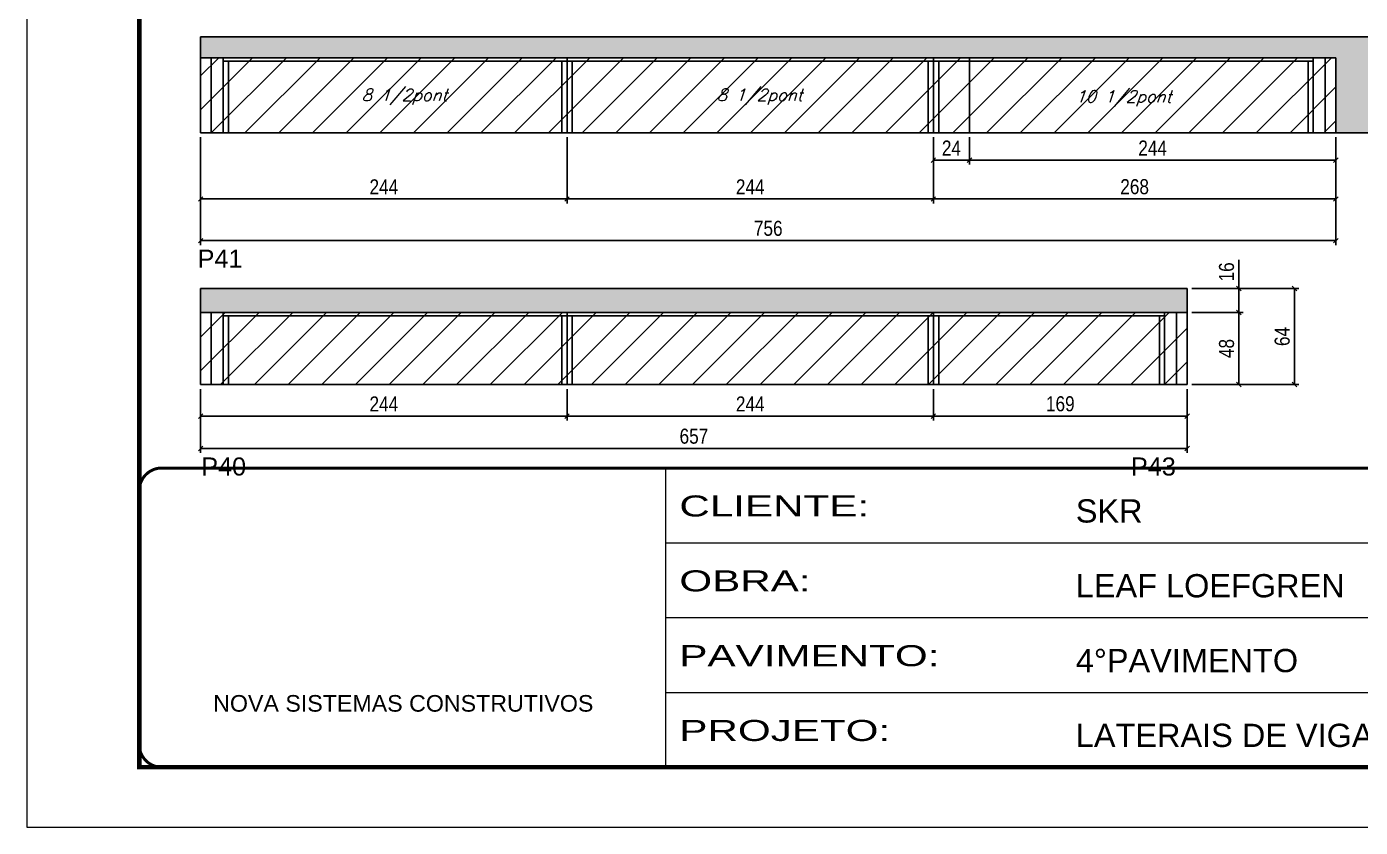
# Model space of a CAD drawing. Extents: x 3309 to 9563, y -2522 to 14608.
# Drawn here: x 8078 to 8966, y 12409 to 12942 of the extents above; entities that cross this region are included whole.
import ezdxf

# ---------------------------------------------------------------- set-up
doc = ezdxf.new("R2010")
doc.units = 0
doc.linetypes.add('CONTINUO', pattern=[0])
doc.linetypes.add('DASHED', pattern=[0.75, 0.5, -0.25])
for name, color, linetype in [('5', 5, 'Continuous'), ('COTA', 241, 'Continuous'), ('Painéis', 200, 'Continuous'), ('SARR_2.2x7', 40, 'Continuous'), ('SARR_3.5x7', 81, 'Continuous'), ('texto', 7, 'Continuous')]:
    doc.layers.add(name, color=color, linetype=linetype)
for name, color, linetype, lineweight in [('Folhas', 255, 'Continuous', 9), ('Hachura', 251, 'Continuous', 9), ('SARRAFO DE PRESSAO', 251, 'DASHED', 9)]:
    doc.layers.add(name, color=color, linetype=linetype, lineweight=lineweight)
doc.styles.add('ARIAL', font='arial.ttf')
doc.styles.add('COTA TECNICA', font='techl___.ttf', dxfattribs={"height": 10})
doc.styles.add('Romans', font='romans.shx')
doc.styles.get("Standard").update_dxf_attribs({"font": 'arial.ttf'})
doc.styles.add('Tecnologia', font='')
doc.styles.get('Tecnologia').set_extended_font_data('Forgotten Futurist')
doc.dimstyles.new('PAINEL', dxfattribs={"dimtxt": 10, "dimasz": 3, "dimexe": 3, "dimexo": 3, "dimgap": 3, "dimtad": 1, "dimdec": 1, "dimzin": 12, "dimdsep": 46, "dimtxsty": 'COTA TECNICA', "dimblk1": 'OBLIQUE', "dimblk2": 'OBLIQUE', "dimsah": 1, "dimcen": 0.9, "dimclrd": 4, "dimclre": 4, "dimclrt": 240, "dimadec": 1, "dimazin": 3, "dimtfac": 1, "dimtdec": 1, "dimtmove": 0, "dimatfit": 3, "dimfxl": 1, "dimtolj": 1, "dimtzin": 12, "dimarcsym": 0})

# ---------------------------------------------------------------- blocks, each defined once
blk = doc.blocks.new('9999999999')
at = {"color": 30, "linetype": 'CONTINUO'}
for p, q in [((98564.56, 34230.21), (98564.56, 34429.45)), ((98564.56, 34379.64), (99583.98, 34379.64)), ((98564.56, 34329.83), (99487.98, 34329.83)), ((98564.56, 34280.02), (99487.98, 34280.02))]:
    blk.add_line(p, q, dxfattribs=at)
at = {"color": 30, "linetype": 'CONTINUO', "const_width": 2}
blk.add_lwpolyline([(99583.98, 34230.21), (99583.98, 34414.45, 0.414214), (99568.98, 34429.45), (98228.98, 34429.45, 0.414214), (98213.98, 34414.45), (98213.98, 34245.21, 0.414214), (98228.98, 34230.21), (99583.98, 34230.21)], format="xyb", dxfattribs=at)
at = {"layer": 'Folhas'}
blk.add_lwpolyline([(98138.98, 34190.21), (99623.98, 34190.21), (99623.98, 35240.21), (98138.98, 35240.21)], close=True, dxfattribs=at)
at = {"layer": 'Folhas', "color": 30, "const_width": 3}
blk.add_lwpolyline([(98213.98, 34230.21), (99583.98, 34230.21), (99583.98, 35200.21), (98213.98, 35200.21)], close=True, dxfattribs=at)
at = {"color": 7, "linetype": 'Continuous', "ltscale": 5, "style": 'ARIAL'}
for s, height, p in [('SKR', 15.483, (98837.68, 34393.13)), ('LEAF LOEFGREN', 15.4829, (98837.68, 34343.32)), ('4°PAVIMENTO', 15.4829, (98837.68, 34293.51)), ('NOVA SISTEMAS CONSTRUTIVOS', 11.0592, (98263.19, 34267.21)), ('LATERAIS DE VIGAS', 15.4829, (98837.68, 34243.7))]:
    blk.add_text(s, height=height, dxfattribs=at).set_placement(p)
at = {"layer": 'Folhas', "color": 7, "style": 'Tecnologia', "width": 1.5}
for s, p in [('CLIENTE:', (98573.65, 34397.17)), ('OBRA:', (98573.65, 34347.31)), ('PAVIMENTO:', (98573.65, 34297.5)), ('PROJETO:', (98573.65, 34247.69))]:
    blk.add_text(s, height=14, dxfattribs=at).set_placement(p)
blk = doc.blocks.new('_Oblique')
at = {"color": 0, "linetype": 'ByBlock', "lineweight": -2}
blk.add_line((-0.5, -0.5), (0.5, 0.5), dxfattribs=at)
blk = doc.blocks.new('*D107')
at = {"layer": 'COTA', "color": 4, "linetype": 'ByBlock', "lineweight": -2, "transparency": 16777216}
for p, q in [((8193.74, 12868.7), (8193.74, 12824.65)), ((8437.74, 12868.7), (8437.74, 12824.65)), ((8437.74, 12827.65), (8193.74, 12827.65))]:
    blk.add_line(p, q, dxfattribs=at)
at = {"layer": 'Defpoints', "color": 0, "linetype": 'ByBlock', "transparency": 16777216}
for p in [(8193.74, 12871.7), (8437.74, 12871.7), (8193.74, 12827.65)]:
    blk.add_point(p, dxfattribs=at)
at = {"layer": 'COTA', "color": 4, "linetype": 'ByBlock', "lineweight": -2, "transparency": 16777216, "xscale": 3, "yscale": 3, "zscale": 3, "rotation": 180}
blk.add_blockref('_Oblique', (8193.74, 12827.65), dxfattribs=at)
at = {"layer": 'COTA', "color": 4, "linetype": 'ByBlock', "lineweight": -2, "transparency": 16777216, "xscale": 3, "yscale": 3, "zscale": 3}
blk.add_blockref('_Oblique', (8437.74, 12827.65), dxfattribs=at)
at = {"layer": 'COTA', "color": 240, "linetype": 'ByBlock', "transparency": 16777216, "insert": (8315.74, 12835.72), "char_height": 10, "attachment_point": 5, "style": 'COTA TECNICA'}
blk.add_mtext('\\A1;244', dxfattribs=at)
blk = doc.blocks.new('*D109')
at = {"layer": 'COTA', "color": 4, "linetype": 'ByBlock', "lineweight": -2, "transparency": 16777216}
for p, q in [((8193.74, 12868.7), (8193.74, 12796.94)), ((8949.74, 12868.7), (8949.74, 12796.94)), ((8949.74, 12799.94), (8193.74, 12799.94))]:
    blk.add_line(p, q, dxfattribs=at)
at = {"layer": 'Defpoints', "color": 0, "linetype": 'ByBlock', "transparency": 16777216}
for p in [(8193.74, 12871.7), (8949.74, 12871.7), (8193.74, 12799.94)]:
    blk.add_point(p, dxfattribs=at)
at = {"layer": 'COTA', "color": 4, "linetype": 'ByBlock', "lineweight": -2, "transparency": 16777216, "xscale": 3, "yscale": 3, "zscale": 3, "rotation": 180}
blk.add_blockref('_Oblique', (8193.74, 12799.94), dxfattribs=at)
at = {"layer": 'COTA', "color": 4, "linetype": 'ByBlock', "lineweight": -2, "transparency": 16777216, "xscale": 3, "yscale": 3, "zscale": 3}
blk.add_blockref('_Oblique', (8949.74, 12799.94), dxfattribs=at)
at = {"layer": 'COTA', "color": 240, "linetype": 'ByBlock', "transparency": 16777216, "insert": (8571.74, 12808.05), "char_height": 10, "attachment_point": 5, "style": 'COTA TECNICA'}
blk.add_mtext('\\A1;756', dxfattribs=at)
blk = doc.blocks.new('*D108')
at = {"layer": 'COTA', "color": 4, "lineweight": -2, "transparency": 16777216}
for p, q in [((8437.74, 12868.7), (8437.74, 12824.65)), ((8681.74, 12868.7), (8681.74, 12824.65)), ((8437.74, 12827.65), (8681.74, 12827.65))]:
    blk.add_line(p, q, dxfattribs=at)
at = {"layer": 'Defpoints', "color": 0, "transparency": 16777216}
for p in [(8437.74, 12871.7, 0), (8681.74, 12871.7, 0), (8681.74, 12827.65)]:
    blk.add_point(p, dxfattribs=at)
at = {"layer": 'COTA', "color": 4, "lineweight": -2, "transparency": 16777216, "xscale": 3, "yscale": 3, "zscale": 3, "rotation": 180}
blk.add_blockref('_Oblique', (8437.74, 12827.65), dxfattribs=at)
at = {"layer": 'COTA', "color": 4, "lineweight": -2, "transparency": 16777216, "xscale": 3, "yscale": 3, "zscale": 3}
blk.add_blockref('_Oblique', (8681.74, 12827.65), dxfattribs=at)
at = {"layer": 'COTA', "color": 240, "transparency": 16777216, "insert": (8559.74, 12835.72), "char_height": 10, "attachment_point": 5, "style": 'COTA TECNICA'}
blk.add_mtext('\\A1;244', dxfattribs=at)
blk = doc.blocks.new('*D110')
at = {"layer": 'COTA', "color": 4, "lineweight": -2, "transparency": 16777216}
for p, q in [((8681.74, 12868.7), (8681.74, 12824.65)), ((8949.74, 12868.7), (8949.74, 12824.65)), ((8681.74, 12827.65), (8949.74, 12827.65))]:
    blk.add_line(p, q, dxfattribs=at)
at = {"layer": 'Defpoints', "color": 0, "transparency": 16777216}
for p in [(8681.74, 12871.7, 0), (8949.74, 12871.7, 0), (8949.74, 12827.65)]:
    blk.add_point(p, dxfattribs=at)
at = {"layer": 'COTA', "color": 4, "lineweight": -2, "transparency": 16777216, "xscale": 3, "yscale": 3, "zscale": 3, "rotation": 180}
blk.add_blockref('_Oblique', (8681.74, 12827.65), dxfattribs=at)
at = {"layer": 'COTA', "color": 4, "lineweight": -2, "transparency": 16777216, "xscale": 3, "yscale": 3, "zscale": 3}
blk.add_blockref('_Oblique', (8949.74, 12827.65), dxfattribs=at)
at = {"layer": 'COTA', "color": 240, "transparency": 16777216, "insert": (8815.74, 12835.78), "char_height": 10, "attachment_point": 5, "style": 'COTA TECNICA'}
blk.add_mtext('\\A1;268', dxfattribs=at)
blk = doc.blocks.new('*D111')
at = {"layer": 'COTA', "color": 4, "lineweight": -2, "transparency": 16777216}
for p, q in [((8681.74, 12868.7), (8681.74, 12850.51)), ((8705.74, 12868.7), (8705.74, 12850.51)), ((8681.74, 12853.51), (8705.74, 12853.51))]:
    blk.add_line(p, q, dxfattribs=at)
at = {"layer": 'Defpoints', "color": 0, "transparency": 16777216}
for p in [(8681.74, 12871.7, 0), (8705.74, 12871.7, 0), (8705.74, 12853.51)]:
    blk.add_point(p, dxfattribs=at)
at = {"layer": 'COTA', "color": 4, "lineweight": -2, "transparency": 16777216, "xscale": 3, "yscale": 3, "zscale": 3, "rotation": 180}
blk.add_blockref('_Oblique', (8681.74, 12853.51), dxfattribs=at)
at = {"layer": 'COTA', "color": 4, "lineweight": -2, "transparency": 16777216, "xscale": 3, "yscale": 3, "zscale": 3}
blk.add_blockref('_Oblique', (8705.74, 12853.51), dxfattribs=at)
at = {"layer": 'COTA', "color": 240, "transparency": 16777216, "insert": (8693.74, 12861.58), "char_height": 10, "attachment_point": 5, "style": 'COTA TECNICA'}
blk.add_mtext('\\A1;24', dxfattribs=at)
blk = doc.blocks.new('*D112')
at = {"layer": 'COTA', "color": 4, "lineweight": -2, "transparency": 16777216}
for p, q in [((8705.74, 12868.7), (8705.74, 12850.51)), ((8949.74, 12868.7), (8949.74, 12850.51)), ((8705.74, 12853.51), (8949.74, 12853.51))]:
    blk.add_line(p, q, dxfattribs=at)
at = {"layer": 'Defpoints', "color": 0, "transparency": 16777216}
for p in [(8705.74, 12871.7, 0), (8949.74, 12871.7, 0), (8949.74, 12853.51)]:
    blk.add_point(p, dxfattribs=at)
at = {"layer": 'COTA', "color": 4, "lineweight": -2, "transparency": 16777216, "xscale": 3, "yscale": 3, "zscale": 3, "rotation": 180}
blk.add_blockref('_Oblique', (8705.74, 12853.51), dxfattribs=at)
at = {"layer": 'COTA', "color": 4, "lineweight": -2, "transparency": 16777216, "xscale": 3, "yscale": 3, "zscale": 3}
blk.add_blockref('_Oblique', (8949.74, 12853.51), dxfattribs=at)
at = {"layer": 'COTA', "color": 240, "transparency": 16777216, "insert": (8827.74, 12861.58), "char_height": 10, "attachment_point": 5, "style": 'COTA TECNICA'}
blk.add_mtext('\\A1;244', dxfattribs=at)
blk = doc.blocks.new('*D118')
at = {"layer": 'COTA', "color": 4, "linetype": 'ByBlock', "lineweight": -2, "transparency": 16777216}
for p, q in [((8193.74, 12701.09), (8193.74, 12680.1)), ((8437.74, 12701.09), (8437.74, 12680.1)), ((8437.74, 12683.1), (8193.74, 12683.1))]:
    blk.add_line(p, q, dxfattribs=at)
at = {"layer": 'Defpoints', "color": 0, "linetype": 'ByBlock', "transparency": 16777216}
for p in [(8193.74, 12704.09), (8437.74, 12704.09), (8193.74, 12683.1)]:
    blk.add_point(p, dxfattribs=at)
at = {"layer": 'COTA', "color": 4, "linetype": 'ByBlock', "lineweight": -2, "transparency": 16777216, "xscale": 3, "yscale": 3, "zscale": 3, "rotation": 180}
blk.add_blockref('_Oblique', (8193.74, 12683.1), dxfattribs=at)
at = {"layer": 'COTA', "color": 4, "linetype": 'ByBlock', "lineweight": -2, "transparency": 16777216, "xscale": 3, "yscale": 3, "zscale": 3}
blk.add_blockref('_Oblique', (8437.74, 12683.1), dxfattribs=at)
at = {"layer": 'COTA', "color": 240, "linetype": 'ByBlock', "transparency": 16777216, "insert": (8315.74, 12691.17), "char_height": 10, "attachment_point": 5, "style": 'COTA TECNICA'}
blk.add_mtext('\\A1;244', dxfattribs=at)
blk = doc.blocks.new('*D120')
at = {"layer": 'COTA', "color": 4, "linetype": 'ByBlock', "lineweight": -2, "transparency": 16777216}
for p, q in [((8193.74, 12701.09), (8193.74, 12658.54)), ((8850.74, 12701.09), (8850.74, 12658.54)), ((8850.74, 12661.54), (8193.74, 12661.54))]:
    blk.add_line(p, q, dxfattribs=at)
at = {"layer": 'Defpoints', "color": 0, "linetype": 'ByBlock', "transparency": 16777216}
for p in [(8193.74, 12704.09), (8850.74, 12704.09), (8193.74, 12661.54)]:
    blk.add_point(p, dxfattribs=at)
at = {"layer": 'COTA', "color": 4, "linetype": 'ByBlock', "lineweight": -2, "transparency": 16777216, "xscale": 3, "yscale": 3, "zscale": 3, "rotation": 180}
blk.add_blockref('_Oblique', (8193.74, 12661.54), dxfattribs=at)
at = {"layer": 'COTA', "color": 4, "linetype": 'ByBlock', "lineweight": -2, "transparency": 16777216, "xscale": 3, "yscale": 3, "zscale": 3}
blk.add_blockref('_Oblique', (8850.74, 12661.54), dxfattribs=at)
at = {"layer": 'COTA', "color": 240, "linetype": 'ByBlock', "transparency": 16777216, "insert": (8522.24, 12669.65), "char_height": 10, "attachment_point": 5, "style": 'COTA TECNICA'}
blk.add_mtext('\\A1;657', dxfattribs=at)
blk = doc.blocks.new('*D119')
at = {"layer": 'COTA', "color": 4, "lineweight": -2, "transparency": 16777216}
for p, q in [((8437.74, 12701.09), (8437.74, 12680.1)), ((8681.74, 12701.09), (8681.74, 12680.1)), ((8437.74, 12683.1), (8681.74, 12683.1))]:
    blk.add_line(p, q, dxfattribs=at)
at = {"layer": 'Defpoints', "color": 0, "transparency": 16777216}
for p in [(8437.74, 12704.09, 0), (8681.74, 12704.09, 0), (8681.74, 12683.1)]:
    blk.add_point(p, dxfattribs=at)
at = {"layer": 'COTA', "color": 4, "lineweight": -2, "transparency": 16777216, "xscale": 3, "yscale": 3, "zscale": 3, "rotation": 180}
blk.add_blockref('_Oblique', (8437.74, 12683.1), dxfattribs=at)
at = {"layer": 'COTA', "color": 4, "lineweight": -2, "transparency": 16777216, "xscale": 3, "yscale": 3, "zscale": 3}
blk.add_blockref('_Oblique', (8681.74, 12683.1), dxfattribs=at)
at = {"layer": 'COTA', "color": 240, "transparency": 16777216, "insert": (8559.74, 12691.17), "char_height": 10, "attachment_point": 5, "style": 'COTA TECNICA'}
blk.add_mtext('\\A1;244', dxfattribs=at)
blk = doc.blocks.new('*D121')
at = {"layer": 'COTA', "color": 4, "lineweight": -2, "transparency": 16777216}
for p, q in [((8681.74, 12701.09), (8681.74, 12680.1)), ((8850.74, 12701.09), (8850.74, 12680.1)), ((8681.74, 12683.1), (8850.74, 12683.1))]:
    blk.add_line(p, q, dxfattribs=at)
at = {"layer": 'Defpoints', "color": 0, "transparency": 16777216}
for p in [(8681.74, 12704.09, 0), (8850.74, 12704.09, 0), (8850.74, 12683.1)]:
    blk.add_point(p, dxfattribs=at)
at = {"layer": 'COTA', "color": 4, "lineweight": -2, "transparency": 16777216, "xscale": 3, "yscale": 3, "zscale": 3, "rotation": 180}
blk.add_blockref('_Oblique', (8681.74, 12683.1), dxfattribs=at)
at = {"layer": 'COTA', "color": 4, "lineweight": -2, "transparency": 16777216, "xscale": 3, "yscale": 3, "zscale": 3}
blk.add_blockref('_Oblique', (8850.74, 12683.1), dxfattribs=at)
at = {"layer": 'COTA', "color": 240, "transparency": 16777216, "insert": (8766.24, 12691.23), "char_height": 10, "attachment_point": 5, "style": 'COTA TECNICA'}
blk.add_mtext('\\A1;169', dxfattribs=at)
blk = doc.blocks.new('*D122')
at = {"layer": 'COTA', "color": 4, "lineweight": -2, "transparency": 16777216}
for p, q in [((8853.74, 12752.09), (8888.09, 12752.09)), ((8885.09, 12752.09), (8885.09, 12704.09)), ((8853.74, 12704.09), (8888.09, 12704.09))]:
    blk.add_line(p, q, dxfattribs=at)
at = {"layer": 'Defpoints', "color": 0, "transparency": 16777216}
for p in [(8850.74, 12752.09, 0), (8850.74, 12704.09, 0), (8885.09, 12704.09)]:
    blk.add_point(p, dxfattribs=at)
at = {"layer": 'COTA', "color": 4, "lineweight": -2, "transparency": 16777216, "xscale": 3, "yscale": 3, "zscale": 3}
for p, rotation in [((8885.09, 12752.09), 90), ((8885.09, 12704.09), 270)]:
    blk.add_blockref('_Oblique', p, dxfattribs=dict(at, rotation=rotation))
at = {"layer": 'COTA', "color": 240, "transparency": 16777216, "insert": (8877, 12728.09), "char_height": 10, "attachment_point": 5, "rotation": 90, "style": 'COTA TECNICA'}
blk.add_mtext('\\A1;48', dxfattribs=at)
blk = doc.blocks.new('*D123')
at = {"layer": 'COTA', "color": 4, "lineweight": -2, "transparency": 16777216}
for p, q in [((8885.09, 12768.09), (8885.09, 12787.11)), ((8853.74, 12768.09), (8888.09, 12768.09)), ((8885.09, 12752.09), (8885.09, 12768.09)), ((8853.74, 12752.09), (8888.09, 12752.09))]:
    blk.add_line(p, q, dxfattribs=at)
at = {"layer": 'Defpoints', "color": 0, "transparency": 16777216}
for p in [(8850.74, 12768.09, 0), (8885.09, 12768.09), (8850.74, 12752.09, 0)]:
    blk.add_point(p, dxfattribs=at)
at = {"layer": 'COTA', "color": 4, "lineweight": -2, "transparency": 16777216, "xscale": 3, "yscale": 3, "zscale": 3}
for p, rotation in [((8885.09, 12768.09), 90), ((8885.09, 12752.09), 270)]:
    blk.add_blockref('_Oblique', p, dxfattribs=dict(at, rotation=rotation))
at = {"layer": 'COTA', "color": 240, "transparency": 16777216, "insert": (8876.99, 12779.1), "char_height": 10, "attachment_point": 5, "rotation": 90, "style": 'COTA TECNICA'}
blk.add_mtext('\\A1;16', dxfattribs=at)
blk = doc.blocks.new('*D124')
at = {"layer": 'COTA', "color": 4, "lineweight": -2, "transparency": 16777216}
for p, q in [((8853.74, 12768.09), (8925.16, 12768.09)), ((8922.16, 12704.09), (8922.16, 12768.09)), ((8853.74, 12704.09), (8925.16, 12704.09))]:
    blk.add_line(p, q, dxfattribs=at)
at = {"layer": 'Defpoints', "color": 0, "transparency": 16777216}
for p in [(8850.74, 12768.09, 0), (8922.16, 12768.09), (8850.74, 12704.09, 0)]:
    blk.add_point(p, dxfattribs=at)
at = {"layer": 'COTA', "color": 4, "lineweight": -2, "transparency": 16777216, "xscale": 3, "yscale": 3, "zscale": 3}
for p, rotation in [((8922.16, 12768.09), 90), ((8922.16, 12704.09), 270)]:
    blk.add_blockref('_Oblique', p, dxfattribs=dict(at, rotation=rotation))
at = {"layer": 'COTA', "color": 240, "transparency": 16777216, "insert": (8914.06, 12736.09), "char_height": 10, "attachment_point": 5, "rotation": 90, "style": 'COTA TECNICA'}
blk.add_mtext('\\A1;64', dxfattribs=at)

msp = doc.modelspace()

# ---------------------------------------------------------------- hatches: boundary and pattern name
at = {"layer": 'COTA'}
h = msp.add_hatch(dxfattribs=at)
h.set_pattern_fill('AR-CONC', color=256, scale=0.03)
h.set_pattern_definition([(50, (0, 23.526), (5.4655401, -0.4781726), [0.5715, -6.2865]), (355, (0, 23.526), (-1.0573026, 5.7317054), [0.4572, -5.0292175]), (100.451445, (0.4555, 23.486), (4.4082374, 5.2535326), [0.4857003, -5.3427073]), (46.1842, (0, 25.05), (8.1323712, -1.2612698), [0.85725, -9.42975]), (96.63556, (0.678, 24.945), (7.122124, 7.4227837), [0.7285507, -8.0140682]), (351.18415, (0, 25.05), (7.122124, 7.4227837), [0.685799, -7.543792]), (21, (0.762, 24.669), (4.5484317, -3.067956), [0.5715, -6.2865]), (326, (0.762, 24.669), (1.8540609, 5.525639), [0.4572, -5.0292]), (71.451445, (1.141, 24.413), (6.4024926, 2.457683), [0.4857003, -5.3426981]), (37.5, (0, 23.5258), (0.0926581, 2.53665117), [0, -4.96824, 0, -5.1054, 0, -5.04825]), (7.5, (0, 23.5258), (2.00458988, 3.00541724), [0, -2.91084, 0, -4.85394, 0, -1.92405]), (327.5, (-1.6993, 23.5258), (4.06771786, -0.17186232), [0, -1.905, 0, -5.9436, 0, -7.8867]), (317.5, (-2.4613, 23.5258), (4.44387544, 0.7627947), [0, -2.4765, 0, -3.94716, 0, -5.6007])])
h.paths.add_polyline_path([(8979.74, 12921.7), (9466.74, 12921.69), (9466.74, 12935.7), (8193.74, 12935.7), (8193.74, 12921.7), (8949.74, 12921.7), (8949.74, 12871.7), (8979.74, 12871.7)])
h = msp.add_hatch(dxfattribs=at)
h.set_pattern_fill('AR-CONC', color=256, scale=0.03)
h.set_pattern_definition([(50, (1266.9934, -507.9154), (5.4655401, -0.4781726), [0.5715, -6.2865]), (355, (1266.9934, -507.9154), (-1.0573026, 5.7317054), [0.4572, -5.0292175]), (100.451445, (1267.449, -507.955), (4.4082374, 5.2535326), [0.4857003, -5.3427073]), (46.1842, (1266.9934, -506.3914), (8.1323712, -1.2612698), [0.85725, -9.42975]), (96.63556, (1267.671, -506.4965), (7.122124, 7.4227837), [0.7285507, -8.0140682]), (351.18415, (1266.993, -506.391), (7.122124, 7.4227837), [0.685799, -7.543792]), (21, (1267.7554, -506.7724), (4.5484317, -3.067956), [0.5715, -6.2865]), (326, (1267.7554, -506.7724), (1.8540609, 5.525639), [0.4572, -5.0292]), (71.451445, (1268.1345, -507.028), (6.4024926, 2.457683), [0.4857003, -5.3426981]), (37.5, (1266.9934, -507.9154), (0.0926581, 2.53665117), [0, -4.96824, 0, -5.1054, 0, -5.04825]), (7.5, (1266.9934, -507.9154), (2.00458988, 3.00541724), [0, -2.91084, 0, -4.85394, 0, -1.92405]), (327.5, (1265.2942, -507.9154), (4.06771786, -0.17186232), [0, -1.905, 0, -5.9436, 0, -7.8867]), (317.5, (1264.532, -507.9154), (4.44387544, 0.7627947), [0, -2.4765, 0, -3.94716, 0, -5.6007])])
h.paths.add_polyline_path([(8850.74, 12752.09), (8850.74, 12768.09), (8193.74, 12768.09), (8193.74, 12752.09)])
at = {"layer": 'Hachura'}
h = msp.add_hatch(dxfattribs=at)
h.set_pattern_fill('ANSI31', color=256, scale=5)
h.set_pattern_definition([(45, (1200.043, 707.297), (-11.22532, 11.22532), [])])
h.paths.add_polyline_path([(8437.74, 12921.7), (8193.74, 12921.7), (8193.74, 12871.7), (8437.74, 12871.7)])
h.paths.add_polyline_path([(8681.74, 12921.7), (8437.74, 12921.7), (8437.74, 12871.7), (8681.74, 12871.7)])
h.paths.add_polyline_path([(8705.74, 12921.7), (8681.74, 12921.7), (8681.74, 12871.7), (8705.74, 12871.7)])
h.paths.add_polyline_path([(8949.74, 12921.7), (8705.74, 12921.7), (8705.74, 12871.7), (8949.74, 12871.7)])
h = msp.add_hatch(dxfattribs=at)
h.set_pattern_fill('ANSI31', color=256, scale=5)
h.set_pattern_definition([(45, (1200.043, 960), (-11.22532, 11.22532), [])])
h.paths.add_polyline_path([(8193.74, 12752.09), (8193.74, 12704.09), (8437.74, 12704.09), (8437.74, 12752.09)])
h.paths.add_polyline_path([(8437.74, 12752.09), (8437.74, 12704.09), (8681.74, 12704.09), (8681.74, 12752.09)])
h.paths.add_polyline_path([(8681.74, 12752.09), (8681.74, 12704.09), (8850.74, 12704.09), (8850.74, 12752.09)])

# ---------------------------------------------------------------- linework, layer by layer
at = {"layer": 'COTA'}
for p, q in [((8193.74, 12921.7, 0), (8193.74, 12935.7, 0)), ((8193.74, 12935.7, 0), (9466.74, 12935.7, 0)), ((8949.74, 12871.7, 0), (8979.74, 12871.7, 0)), ((8193.74, 12752.09, 0), (8193.74, 12768.09, 0)), ((8193.74, 12768.09, 0), (8850.74, 12768.09, 0)), ((8850.74, 12752.09, 0), (8850.74, 12768.09, 0))]:
    msp.add_line(p, q, dxfattribs=at)
at = {"layer": 'Painéis', "linetype": 'ByBlock'}
for p, q in [((8949.74, 12921.7, 0), (8193.74, 12921.7, 0)), ((8193.74, 12871.7, 0), (8193.74, 12921.7, 0)), ((8437.74, 12871.7, 0), (8437.74, 12921.7, 0)), ((8681.74, 12871.7, 0), (8681.74, 12921.7, 0)), ((8705.74, 12871.7, 0), (8705.74, 12921.7, 0)), ((8949.74, 12871.7, 0), (8949.74, 12921.7, 0)), ((8949.74, 12871.7, 0), (8193.74, 12871.7, 0)), ((8850.74, 12752.09, 0), (8193.74, 12752.09, 0)), ((8193.74, 12704.09, 0), (8193.74, 12752.09, 0)), ((8437.74, 12704.09, 0), (8437.74, 12752.09, 0)), ((8681.74, 12704.09, 0), (8681.74, 12752.09, 0)), ((8850.74, 12704.09, 0), (8850.74, 12752.09, 0)), ((8850.74, 12704.09, 0), (8193.74, 12704.09, 0))]:
    msp.add_line(p, q, dxfattribs=at)
at = {"layer": 'SARR_2.2x7', "linetype": 'Continuous'}
for p, q in [((8200.74, 12871.7, 0), (8200.74, 12921.7, 0)), ((8437.74, 12919.5, 0), (8208.74, 12919.5, 0)), ((8681.74, 12919.5, 0), (8437.74, 12919.5, 0)), ((8934.74, 12919.5, 0), (8681.74, 12919.5, 0)), ((8942.74, 12871.7, 0), (8942.74, 12921.7, 0)), ((8200.74, 12704.09, 0), (8200.74, 12752.09, 0)), ((8437.74, 12749.89, 0), (8208.74, 12749.89, 0)), ((8681.74, 12749.89, 0), (8437.74, 12749.89, 0)), ((8835.74, 12749.89, 0), (8681.74, 12749.89, 0)), ((8843.74, 12704.09, 0), (8843.74, 12752.09, 0))]:
    msp.add_line(p, q, dxfattribs=at)
at = {"layer": 'SARR_3.5x7'}
for p, q in [((8208.74, 12921.7, 0), (8208.74, 12871.7, 0)), ((8212.24, 12919.5, 0), (8212.24, 12871.7, 0)), ((8434.24, 12919.5, 0), (8434.24, 12871.7, 0)), ((8441.24, 12919.5, 0), (8441.24, 12871.7, 0)), ((8678.24, 12919.5, 0), (8678.24, 12871.7, 0)), ((8685.24, 12919.5, 0), (8685.24, 12871.7, 0)), ((8931.24, 12919.5, 0), (8931.24, 12871.7, 0)), ((8934.74, 12921.7, 0), (8934.74, 12871.7, 0)), ((8208.74, 12752.09, 0), (8208.74, 12704.09, 0)), ((8212.24, 12749.89, 0), (8212.24, 12704.09, 0)), ((8434.24, 12749.89, 0), (8434.24, 12704.09, 0)), ((8441.24, 12749.89, 0), (8441.24, 12704.09, 0)), ((8678.24, 12749.89, 0), (8678.24, 12704.09, 0)), ((8685.24, 12749.89, 0), (8685.24, 12704.09, 0)), ((8832.24, 12749.89, 0), (8832.24, 12704.09, 0)), ((8835.74, 12752.09, 0), (8835.74, 12704.09, 0))]:
    msp.add_line(p, q, dxfattribs=at)

# ---------------------------------------------------------------- block references
at = {"layer": 'SARRAFO DE PRESSAO', "color": 6, "linetype": 'ByBlock'}
msp.add_blockref('9999999999', (-90061.11, -21780.92), dxfattribs=at)

# ---------------------------------------------------------------- texts
at = {"layer": '5', "linetype": 'Continuous'}
for s, rotation, p in [('P41', 359.99996, (8191.76, 12781.93, 0)), ('P40', 0.00004, (8194.18, 12643.53, 0)), ('P43', 0.00004, (8813.34, 12643.53, 0))]:
    msp.add_text(s, height=12, rotation=rotation, dxfattribs=at).set_placement(p)
at = {"layer": 'texto', "color": 2, "char_height": 8, "attachment_point": 5, "style": 'Romans'}
for s, insert in [('{\\Q19;\\C256;8 1/2pont}', (8329.49, 12895.6, 0)), ('{\\Q19;\\C256;8 1/2pont}', (8565.99, 12895.6, 0)), ('{\\Q19;\\C256;10 1/2pont}', (8808.24, 12894.6, 0))]:
    msp.add_mtext(s, dxfattribs=dict(at, insert=insert))

# ---------------------------------------------------------------- dimensions: what is measured, and where the dimension line sits
at = {"layer": 'COTA', "linetype": 'ByBlock'}
for base, p1, p2, picture, middle in [((8193.74, 12827.65, 0), (8437.74, 12871.7, 0), (8193.74, 12871.7, 0), '*D107', (8315.74, 12835.72, 0)), ((8193.74, 12683.1, 0), (8437.74, 12704.09, 0), (8193.74, 12704.09, 0), '*D118', (8315.74, 12691.17, 0))]:
    dim = msp.add_linear_dim(base=base, p1=p1, p2=p2, angle=180, dimstyle='PAINEL', override={"dimtmove": 1}, dxfattribs=at)
    dim.commit()
    dim.dimension.update_dxf_attribs({"geometry": picture, "text_midpoint": middle})
for base, p1, p2, picture, middle in [((8193.74, 12799.94, 0), (8949.74, 12871.7, 0), (8193.74, 12871.7, 0), '*D109', (8571.74, 12808.05, 0)), ((8193.74, 12661.54, 0), (8850.74, 12704.09, 0), (8193.74, 12704.09, 0), '*D120', (8522.24, 12669.65, 0))]:
    dim = msp.add_linear_dim(base=base, p1=p1, p2=p2, angle=180, dimstyle='PAINEL', dxfattribs=at)
    dim.commit()
    dim.dimension.update_dxf_attribs({"geometry": picture, "text_midpoint": middle})
at = {"layer": 'COTA'}
for base, p1, p2, picture, middle in [((8681.74, 12827.65), (8437.74, 12871.7, 0), (8681.74, 12871.7, 0), '*D108', (8559.74, 12835.72)), ((8949.74, 12827.65), (8681.74, 12871.7, 0), (8949.74, 12871.7, 0), '*D110', (8815.74, 12835.78)), ((8705.74, 12853.51), (8681.74, 12871.7, 0), (8705.74, 12871.7, 0), '*D111', (8693.74, 12861.58)), ((8681.74, 12683.1), (8437.74, 12704.09, 0), (8681.74, 12704.09, 0), '*D119', (8559.74, 12691.17)), ((8850.74, 12683.1), (8681.74, 12704.09, 0), (8850.74, 12704.09, 0), '*D121', (8766.24, 12691.23))]:
    dim = msp.add_linear_dim(base=base, p1=p1, p2=p2, dimstyle='PAINEL', dxfattribs=at)
    dim.commit()
    dim.dimension.update_dxf_attribs({"geometry": picture, "text_midpoint": middle})
dim = msp.add_linear_dim(base=(8949.74, 12853.51), p1=(8705.74, 12871.7, 0), p2=(8949.74, 12871.7, 0), dimstyle='PAINEL', override={"dimtmove": 1}, dxfattribs=at)
dim.commit()
dim.dimension.update_dxf_attribs({"geometry": '*D112', "text_midpoint": (8827.74, 12861.58)})
for base, p1, p2, picture, middle in [((8885.09, 12768.09), (8850.74, 12752.09, 0), (8850.74, 12768.09, 0), '*D123', (8876.99, 12779.1)), ((8922.16, 12768.09), (8850.74, 12704.09, 0), (8850.74, 12768.09, 0), '*D124', (8914.06, 12736.09)), ((8885.09, 12704.09), (8850.74, 12752.09, 0), (8850.74, 12704.09, 0), '*D122', (8877, 12728.09))]:
    dim = msp.add_linear_dim(base=base, p1=p1, p2=p2, angle=90, dimstyle='PAINEL', dxfattribs=at)
    dim.commit()
    dim.dimension.update_dxf_attribs({"geometry": picture, "text_midpoint": middle})

doc.saveas('drawing.dxf')
